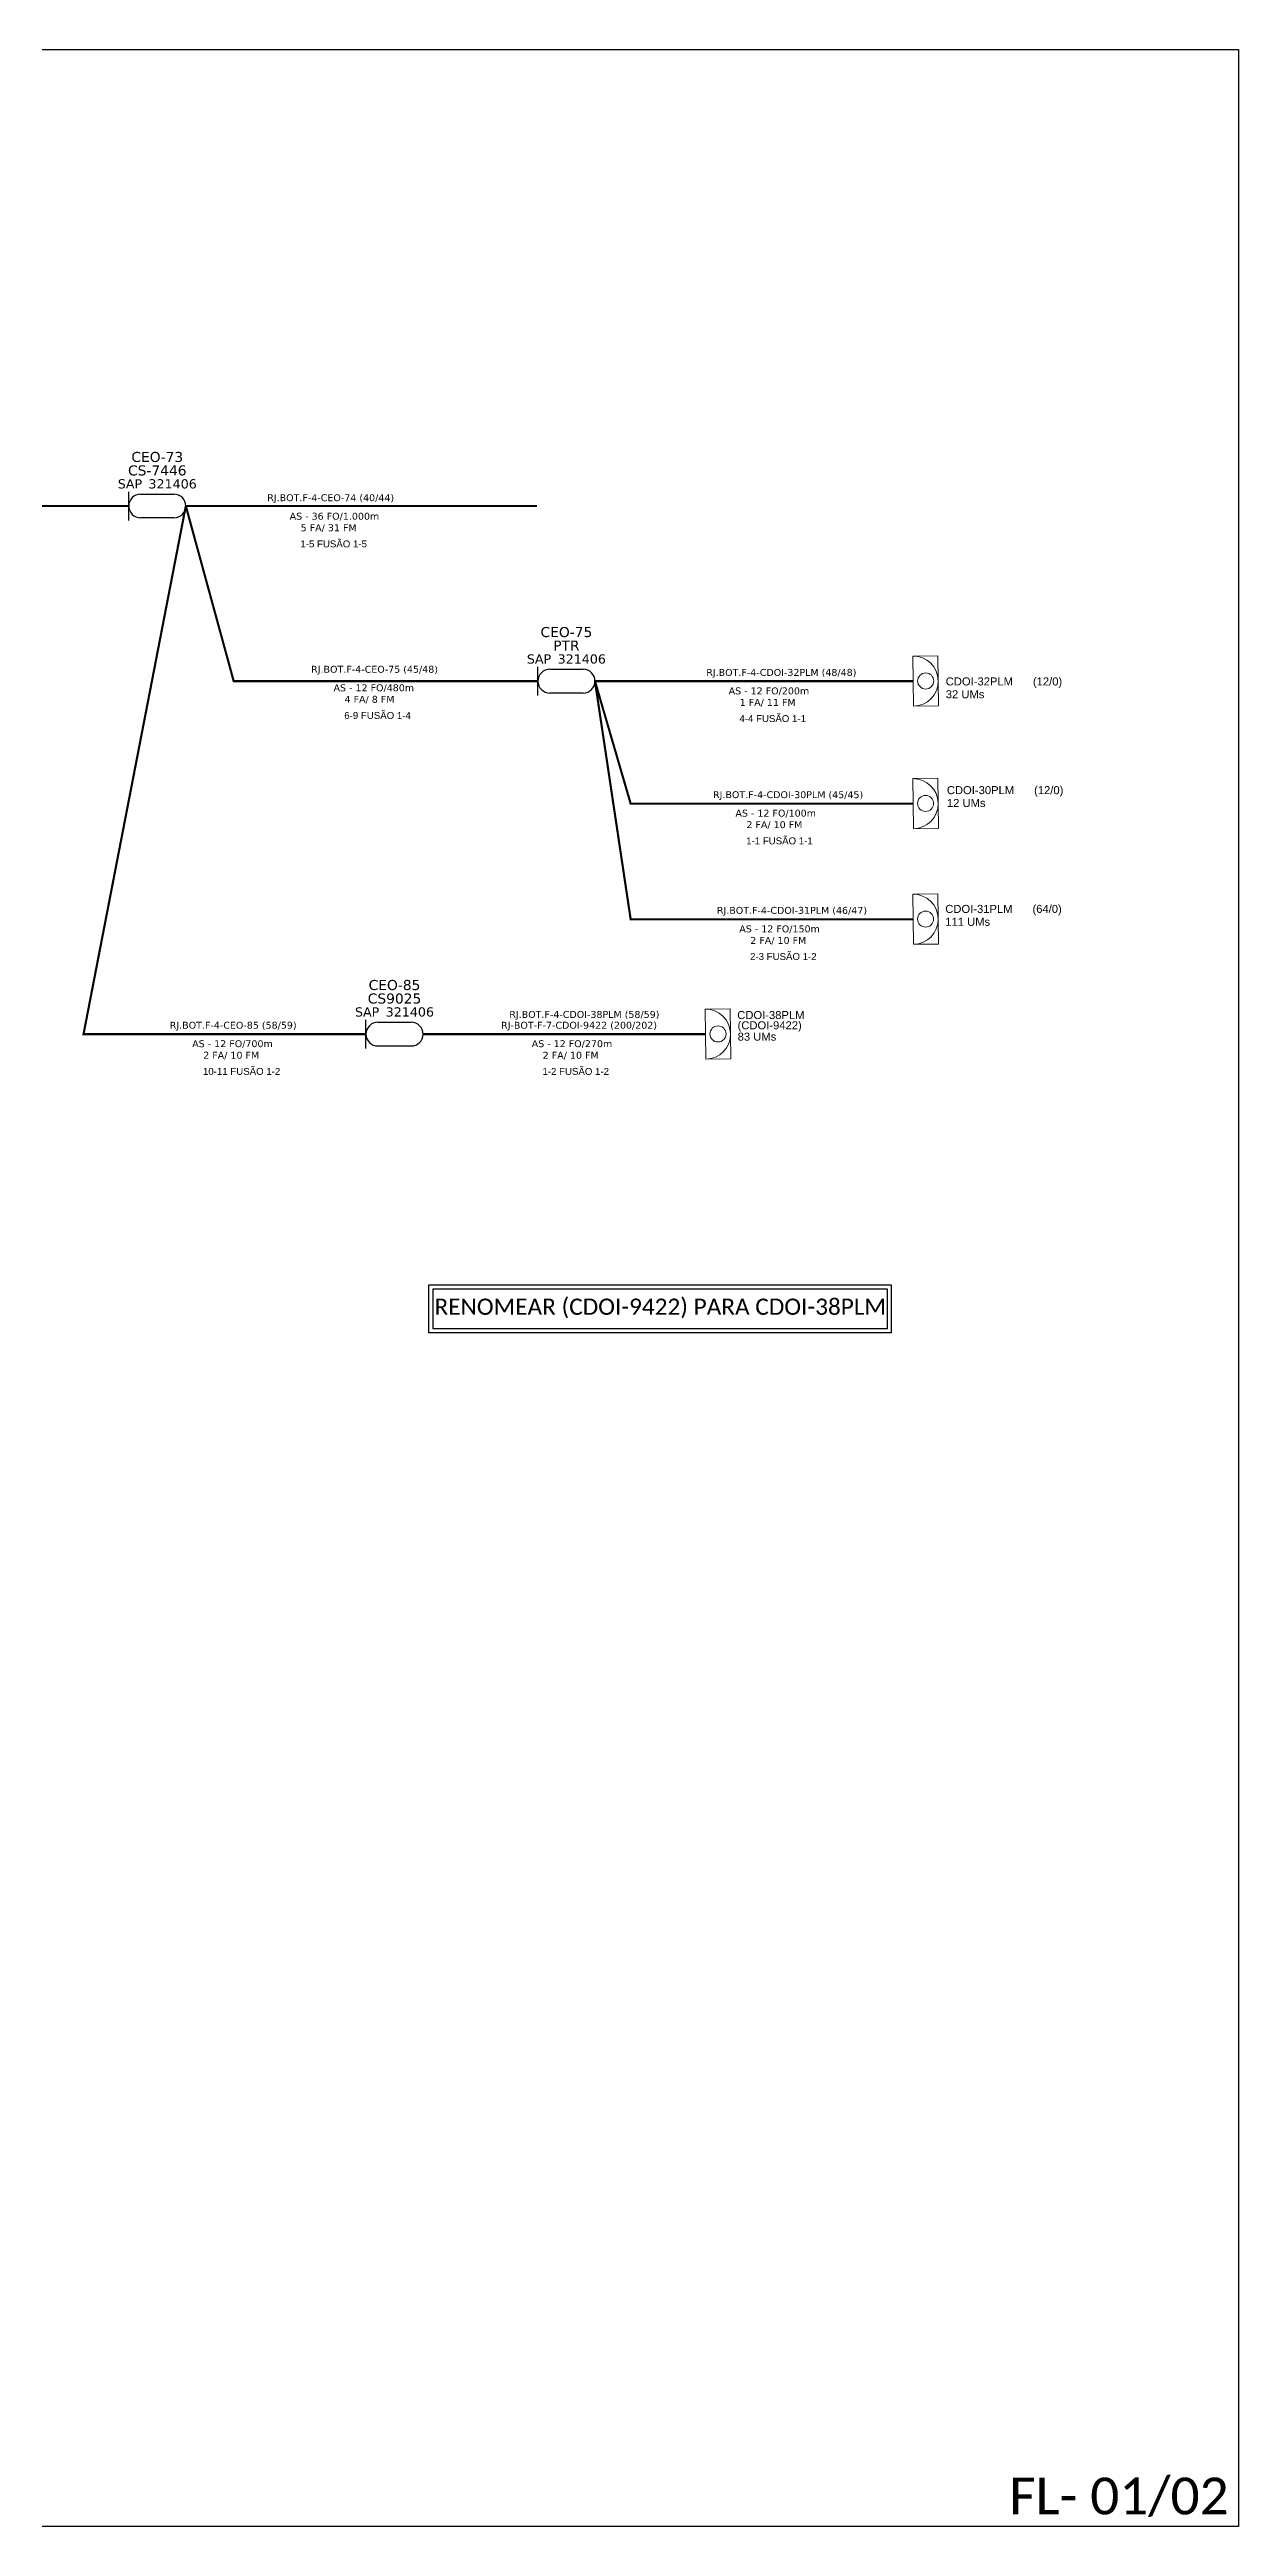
# Model space of a CAD drawing. Header units: millimetres. Extents: x 925 to 2778, y -55 to 541.
# Drawn here: x 1480 to 1766, y -55 to 541 of the extents above; entities that cross this region are included whole.
import ezdxf
from ezdxf.enums import TextEntityAlignment as Align

# ---------------------------------------------------------------- set-up
doc = ezdxf.new("R2010")
doc.units = ezdxf.units.MM
doc.header["$LTSCALE"] = 3
doc.header["$MEASUREMENT"] = 0
doc.layers.add("20.0-LEGENDA DOS CDO'S", color=1, linetype='Continuous', lineweight=0)
doc.layers.add('20.1-CDO_INTERIOR', color=1, linetype='Continuous', lineweight=0)
for name, color, linetype in [('20.4-CEOS', 1, 'Continuous'), ('CAP a Instalar', 1, 'Continuous'), ('CD a instalar', 1, 'Continuous'), ('CEOS', 1, 'Continuous')]:
    doc.layers.add(name, color=color, linetype=linetype)
doc.styles.add('ARIAL', font='arial.ttf')
doc.styles.add('siredit', font='verdana.ttf')
doc.styles.get("Standard").update_dxf_attribs({"font": 'arial.ttf'})
doc.styles.add('WMF-Calibri0', font='CALIBRI.TTF')
doc.linetypes.add('FENCELINE1', pattern='A,0.25,-0.1,[133,ltypeshp.shx,S=0.1,R=0,X=-0.1,Y=0],-0.1,1', length=1.45)

msp = doc.modelspace()

# ---------------------------------------------------------------- linework, layer by layer
msp.add_lwpolyline([(924.68, 541.37), (1765.68, 541.37), (1765.68, -54.63), (924.68, -54.63), (924.68, 541.37)])
at = {"color": 1}
for points in [[(1570.87, 244.13), (1682.13, 244.13), (1682.13, 232.56), (1570.87, 232.56)], [(1571.87, 243.13), (1681.13, 243.13), (1681.13, 233.56), (1571.87, 233.56)]]:
    msp.add_lwpolyline(points, close=True, dxfattribs=at)
at = {"layer": '20.1-CDO_INTERIOR', "color": 0, "lineweight": 18}
for points in [[(1693.51, 383.43), (1693.35, 395.5), (1687.32, 395.42), (1687.47, 383.36)], [(1693.49, 353.97), (1693.34, 366.03), (1687.3, 365.96), (1687.45, 353.89)], [(1693.49, 326.14), (1693.34, 338.21), (1687.3, 338.13), (1687.45, 326.07)]]:
    msp.add_lwpolyline(points, close=True, dxfattribs=at)
at = {"layer": '20.1-CDO_INTERIOR', "color": 5, "lineweight": 18}
msp.add_lwpolyline([(1643.52, 298.5), (1643.37, 310.57), (1637.34, 310.49), (1637.49, 298.43)], close=True, dxfattribs=at)
at = {"layer": '20.1-CDO_INTERIOR', "color": 0, "lineweight": 18}
for centre in [(1690.41, 389.43), (1690.39, 359.96), (1690.39, 332.14)]:
    msp.add_circle(centre, 1.93, dxfattribs=at)
at = {"layer": '20.1-CDO_INTERIOR', "color": 5, "lineweight": 18}
msp.add_circle((1640.43, 304.5), 1.93, dxfattribs=at)
at = {"layer": '20.1-CDO_INTERIOR', "color": 0, "lineweight": 18}
for centre in [(1687.4, 389.39), (1687.38, 359.92), (1687.38, 332.1)]:
    msp.add_arc(centre, 6.03, 270.71416, 90.71416, dxfattribs=at)
at = {"layer": '20.1-CDO_INTERIOR', "color": 5, "lineweight": 18}
msp.add_arc((1637.42, 304.46), 6.03, 270.71416, 90.71416, dxfattribs=at)
at = {"layer": '20.4-CEOS', "color": 5}
for p, q in [((1498.62, 428.08), (1498.62, 434.97)), ((1501.48, 434.38), (1509.5, 434.38)), ((1509.5, 428.67), (1501.48, 428.67))]:
    msp.add_line(p, q, dxfattribs=at)
at = {"layer": '20.4-CEOS', "color": 0}
for p, q in [((1597.08, 385.94), (1597.08, 392.84)), ((1599.94, 392.25), (1607.96, 392.25)), ((1607.96, 386.53), (1599.94, 386.53))]:
    msp.add_line(p, q, dxfattribs=at)
at = {"layer": '20.4-CEOS', "color": 1}
for p, q in [((1555.71, 301.01), (1555.71, 307.91)), ((1558.57, 307.32), (1566.59, 307.32)), ((1566.59, 301.6), (1558.57, 301.6))]:
    msp.add_line(p, q, dxfattribs=at)
at = {"layer": '20.4-CEOS', "color": 5}
for centre, major_axis, start_param, end_param in [((1501.48, 431.53), (-2.02, 2.02), -0.785398, 2.356194), ((1509.5, 431.53), (2.02, 2.02), 3.926991, 7.068583)]:
    msp.add_ellipse(centre, major_axis=major_axis, ratio=1, start_param=start_param, end_param=end_param, dxfattribs=at)
at = {"layer": '20.4-CEOS', "color": 0}
for centre, major_axis, start_param, end_param in [((1599.94, 389.39), (-2.02, 2.02), -0.785398, 2.356194), ((1607.96, 389.39), (2.02, 2.02), 3.926991, 7.068583)]:
    msp.add_ellipse(centre, major_axis=major_axis, ratio=1, start_param=start_param, end_param=end_param, dxfattribs=at)
at = {"layer": '20.4-CEOS', "color": 1}
for centre, major_axis, start_param, end_param in [((1558.57, 304.46), (-2.02, 2.02), -0.785398, 2.356194), ((1566.59, 304.46), (2.02, 2.02), 3.926991, 7.068583)]:
    msp.add_ellipse(centre, major_axis=major_axis, ratio=1, start_param=start_param, end_param=end_param, dxfattribs=at)
at = {"layer": 'CAP a Instalar', "color": 5, "linetype": 'FENCELINE1', "ltscale": 5, "const_width": 0.518}
for points in [[(1416.53, 431.53), (1498.62, 431.53)], [(1569.45, 304.46), (1569.45, 304.46), (1637.42, 304.46)]]:
    msp.add_lwpolyline(points, dxfattribs=at)
at = {"layer": 'CAP a Instalar', "color": 1, "linetype": 'FENCELINE1', "ltscale": 5, "const_width": 0.518}
msp.add_lwpolyline([(1512.36, 431.53), (1487.74, 304.46), (1555.71, 304.46)], dxfattribs=at)
at = {"layer": 'CAP a Instalar', "color": 0, "linetype": 'FENCELINE1', "ltscale": 5, "const_width": 0.518}
for points in [[(1512.36, 431.53), (1596.91, 431.53)], [(1512.36, 431.53), (1523.88, 389.39), (1597.08, 389.39)], [(1610.82, 389.39), (1687.4, 389.39)], [(1610.82, 389.39), (1619.41, 359.92), (1687.38, 359.92)], [(1610.82, 389.39), (1619.41, 332.1), (1687.38, 332.1)]]:
    msp.add_lwpolyline(points, dxfattribs=at)

# ---------------------------------------------------------------- texts
at = {"color": 0, "linetype": 'Continuous', "style": 'ARIAL'}
msp.add_text('1-5 FUSÃO 1-5', height=1.6644, dxfattribs=at).set_placement((1539.93, 421.58))
at = {"color": 7, "style": 'WMF-Calibri0'}
msp.add_text('FL- 01/02', height=8.856, dxfattribs=at).set_placement((1710.52, -51.73))
at = {"color": 0, "linetype": 'Continuous', "insert": (1523.3, 432.68), "char_height": 1.6644, "width": 51.8115, "attachment_point": 1}
msp.add_mtext('{\\fVerdana|b0|i0|c0|p34;\\P\\pi13.3152; AS - 36 FO/1.000m\\P\\pi0;                       5 FA/ 31 FM\\P\\P                 }', dxfattribs=at)
at = {"color": 1, "lineweight": 0, "insert": (1572.21, 240.82), "char_height": 3.9, "width": 360.3364, "attachment_point": 1, "style": 'WMF-Calibri0'}
msp.add_mtext('RENOMEAR (CDOI-9422) PARA CDOI-38PLM', dxfattribs=at)
at = {"layer": "20.0-LEGENDA DOS CDO'S", "color": 0, "style": 'ARIAL'}
for s, p in [('CDOI-32PLM', (1695.23, 388.36)), ('32 UMs', (1695.24, 385.27)), ('CDOI-30PLM', (1695.51, 362.2)), ('12 UMs', (1695.52, 359.11)), ('CDOI-31PLM', (1695.12, 333.62)), ('111 UMs', (1695.12, 330.52))]:
    msp.add_text(s, height=1.931, dxfattribs=at).set_placement(p)
for s, p in [('       (12/0)', (1717.12, 388.36)), ('       (12/0)', (1717.4, 362.2)), ('       (64/0)', (1717.01, 333.62))]:
    msp.add_text(s, height=1.931, dxfattribs=at).set_placement(p, align=Align.CENTER)
at = {"layer": "20.0-LEGENDA DOS CDO'S", "color": 1, "style": 'ARIAL'}
msp.add_text('CDOI-38PLM', height=1.931, dxfattribs=at).set_placement((1645.06, 308.08))
at = {"layer": "20.0-LEGENDA DOS CDO'S", "color": 5, "style": 'ARIAL'}
msp.add_text('83 UMs', height=1.931, dxfattribs=at).set_placement((1645.16, 302.89))
at = {"layer": "20.0-LEGENDA DOS CDO'S", "color": 3, "style": 'ARIAL'}
msp.add_text('(CDOI-9422)', height=1.931, dxfattribs=at).set_placement((1645.14, 306.58), align=Align.MIDDLE_LEFT)
at = {"layer": '20.4-CEOS', "color": 5, "style": 'siredit'}
for tag, text, p in [('CS-7446', 'CS-XXXX', (1505.49, 441.31)), ('CEO-73', 'CEOSXXX', (1505.49, 444.55))]:
    msp.add_attdef(tag, text=text, height=2.422, dxfattribs=at).set_placement(p, align=Align.TOP_CENTER)
at = {"layer": '20.4-CEOS', "color": 0, "style": 'siredit'}
for tag, text, p in [('CEO-75', 'CEOSXXX', (1603.95, 402.42)), ('PTR', 'CS-XXXX', (1603.95, 399.17))]:
    msp.add_attdef(tag, text=text, height=2.422, dxfattribs=at).set_placement(p, align=Align.TOP_CENTER)
at = {"layer": '20.4-CEOS', "color": 1, "style": 'siredit'}
for tag, text, p in [('CEO-85', 'CEOSXXX', (1562.58, 317.49)), ('CS9025', 'CS-XXXX', (1562.58, 314.24))]:
    msp.add_attdef(tag, text=text, height=2.422, dxfattribs=at).set_placement(p, align=Align.TOP_CENTER)
at = {"layer": 'CAP a Instalar', "color": 0, "linetype": 'FENCELINE1', "ltscale": 7, "style": 'ARIAL'}
for s, p in [('6-9 FUSÃO 1-4', (1550.49, 380.3)), ('4-4 FUSÃO 1-1', (1645.58, 379.55)), ('1-1 FUSÃO 1-1', (1647.21, 350.13)), ('2-3 FUSÃO 1-2', (1648.14, 322.3))]:
    msp.add_text(s, height=1.6644, dxfattribs=at).set_placement(p)
at = {"layer": 'CAP a Instalar', "color": 1, "linetype": 'FENCELINE1', "ltscale": 7, "style": 'ARIAL'}
for s, p in [('10-11 FUSÃO 1-2', (1516.48, 294.66)), ('1-2 FUSÃO 1-2', (1598.18, 294.66))]:
    msp.add_text(s, height=1.6644, dxfattribs=at).set_placement(p)
at = {"layer": 'CAP a Instalar', "color": 0, "linetype": 'FENCELINE1', "ltscale": 7, "char_height": 1.6644, "attachment_point": 1}
for s, insert, width in [('{\\fVerdana|b0|i0|c0|p34;RJ.BOT.F-4-CEO-75 (45/48)}', (1542.51, 393.08), 72.8643), ('{\\fVerdana|b0|i0|c0|p34;\\P\\pi13.32; AS - 12 FO/480m\\P\\pi0;                       4 FA/ 8 FM\\P\\P                 }', (1533.86, 391.4), 51.8115), ('{\\fVerdana|b0|i0|c0|p34;RJ.BOT.F-4-CDOI-32PLM (48/48)}', (1637.6, 392.33), 72.8643), ('{\\fVerdana|b0|i0|c0|p34;\\P\\pi13.32; AS - 12 FO/200m\\P\\pi0;                       1 FA/ 11 FM\\P\\P                 }', (1628.95, 390.65), 51.8115), ('{\\fVerdana|b0|i0|c0|p34;RJ.BOT.F-4-CDOI-30PLM (45/45)}', (1639.23, 362.9), 72.8643), ('{\\fVerdana|b0|i0|c0|p34;RJ.BOT.F-4-CDOI-31PLM (46/47)}', (1640.16, 335.07), 72.8643), ('{\\fVerdana|b0|i0|c0|p34;\\P\\pi13.32; AS - 12 FO/150m\\P\\pi0;                       2 FA/ 10 FM\\P\\P                 }', (1631.51, 333.39), 51.8115)]:
    msp.add_mtext(s, dxfattribs=dict(at, insert=insert, width=width))
at = {"layer": 'CAP a Instalar', "color": 0, "linetype": 'FENCELINE1', "ltscale": 5, "insert": (1630.58, 361.23), "char_height": 1.6644, "width": 51.8115, "attachment_point": 1}
msp.add_mtext('{\\fVerdana|b0|i0|c0|p34;\\P\\pi13.32; AS - 12 FO/100m\\P\\pi0;                       2 FA/ 10 FM\\P\\P                 }', dxfattribs=at)
at = {"layer": 'CAP a Instalar', "color": 1, "linetype": 'FENCELINE1', "ltscale": 7, "char_height": 1.6644, "attachment_point": 1}
for s, insert, width in [('{\\fVerdana|b0|i0|c0|p34;RJ.BOT.F-4-CDOI-38PLM (58/59)}', (1590.2, 310.03), 72.8643), ('{\\fVerdana|b0|i0|c0|p34;RJ.BOT.F-4-CEO-85 (58/59)}', (1508.49, 307.43), 72.8643), ('{\\fVerdana|b0|i0|c0|p34;\\P\\pi13.32; AS - 12 FO/700m\\P\\pi0;                       2 FA/ 10 FM\\P\\P                 }', (1499.85, 305.76), 51.8115)]:
    msp.add_mtext(s, dxfattribs=dict(at, insert=insert, width=width))
at = {"layer": 'CAP a Instalar', "color": 3, "linetype": 'FENCELINE1', "ltscale": 7, "insert": (1588.23, 307.43), "char_height": 1.6644, "width": 72.8643, "attachment_point": 1}
msp.add_mtext('{\\fVerdana|b0|i0|c0|p34;RJ-BOT-F-7-CDOI-9422 (200/202)}', dxfattribs=at)
at = {"layer": 'CAP a Instalar', "color": 5, "linetype": 'FENCELINE1', "ltscale": 7, "insert": (1581.55, 305.76), "char_height": 1.6644, "width": 51.8115, "attachment_point": 1}
msp.add_mtext('{\\fVerdana|b0|i0|c0|p34;\\P\\pi13.32; AS - 12 FO/270m\\P\\pi0;                       2 FA/ 10 FM\\P\\P                 }', dxfattribs=at)
at = {"layer": 'CD a instalar', "color": 0, "linetype": 'Continuous', "insert": (1531.95, 434.36), "char_height": 1.6644, "width": 72.8643, "attachment_point": 1}
msp.add_mtext('{\\fVerdana|b0|i0|c0|p34;RJ.BOT.F-4-CEO-74 (40/44)}', dxfattribs=at)
at = {"layer": 'CEOS', "color": 5, "style": 'siredit'}
for tag, p in [('SAP', (1498.91, 436.87)), ('321406', (1509.18, 436.87))]:
    msp.add_attdef(tag, text='', height=2.22, dxfattribs=at).set_placement(p, align=Align.MIDDLE_CENTER)
at = {"layer": 'CEOS', "color": 0, "style": 'siredit'}
for tag, p in [('SAP', (1597.36, 394.73)), ('321406', (1607.64, 394.73))]:
    msp.add_attdef(tag, text='', height=2.22, dxfattribs=at).set_placement(p, align=Align.MIDDLE_CENTER)
at = {"layer": 'CEOS', "color": 1, "style": 'siredit'}
for tag, p in [('SAP', (1555.99, 309.8)), ('321406', (1566.27, 309.8))]:
    msp.add_attdef(tag, text='', height=2.22, dxfattribs=at).set_placement(p, align=Align.MIDDLE_CENTER)

doc.saveas('drawing.dxf')
